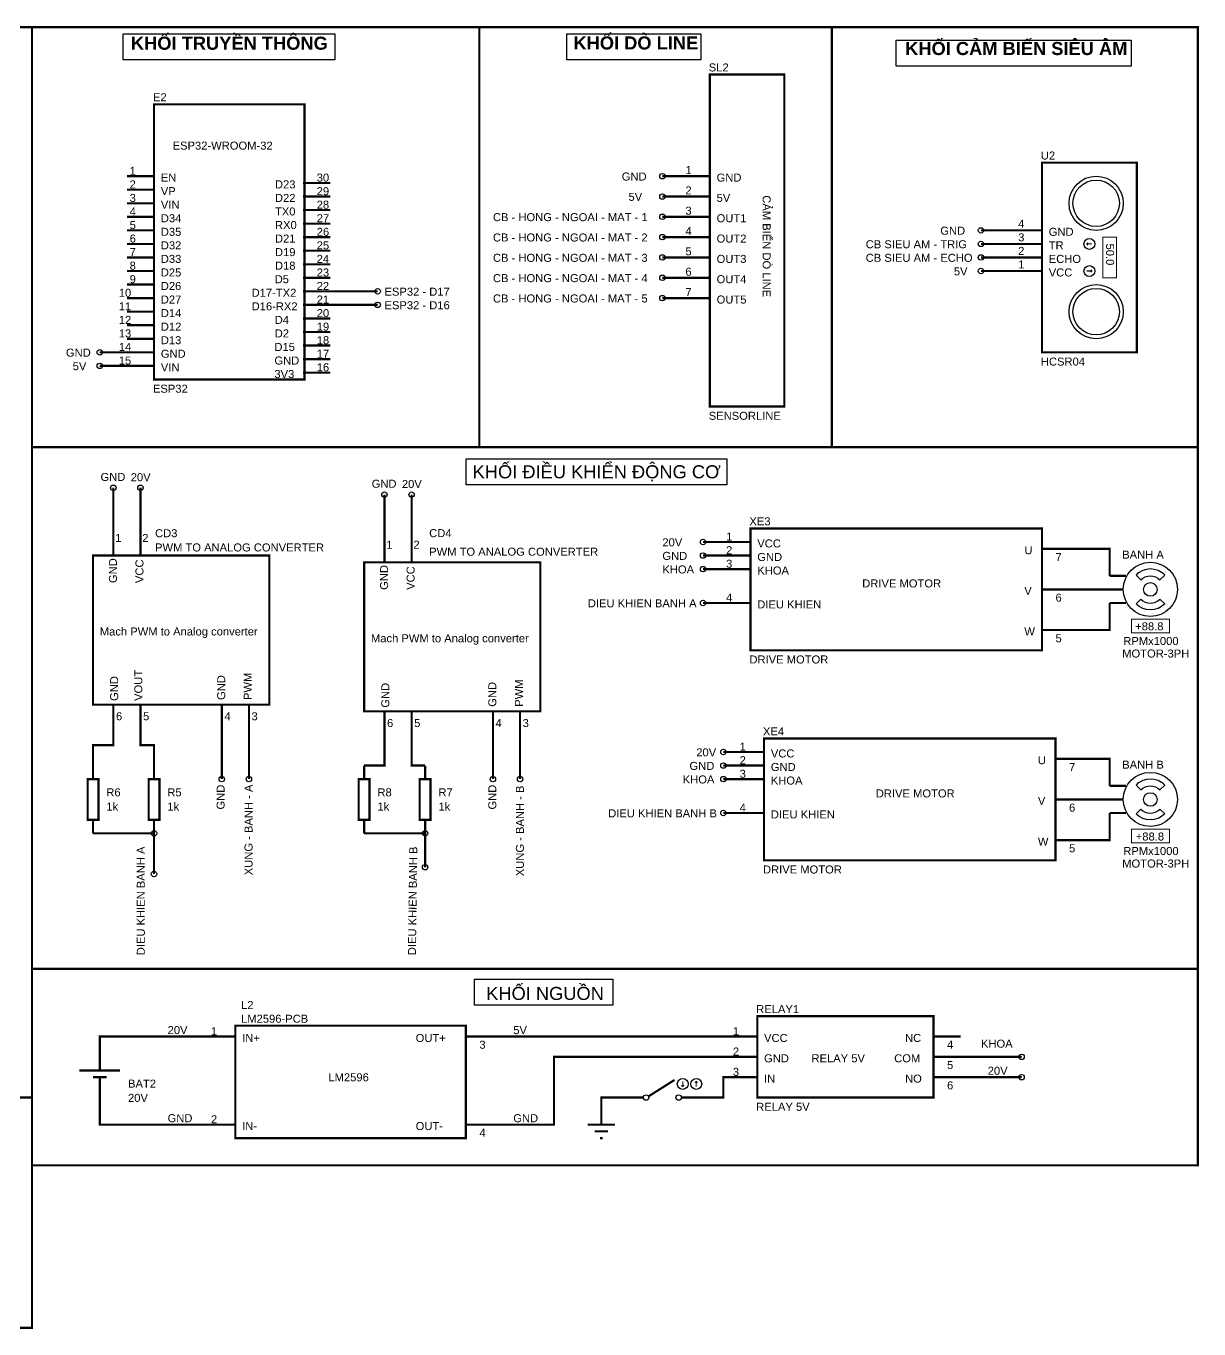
# Model space of a CAD drawing. Header units: millimetres. Extents: x 15 to 906, y 1 to 453.
# Drawn here: x 166.3 to 386.1, y 9.6 to 253.8 of the extents above; entities that cross this region are included whole.
import ezdxf

# ---------------------------------------------------------------- set-up
doc = ezdxf.new("R2010")
doc.units = ezdxf.units.MM
doc.header["$MEASUREMENT"] = 0
doc.styles.get("Standard").update_dxf_attribs({"font": 'arial.ttf'})

msp = doc.modelspace()

# ---------------------------------------------------------------- linework, layer by layer
for points, const_width in [([(15.02852, 52.9413), (167.42852, 52.9413), (167.42852, 253.6013), (15.02852, 253.6013), (15.02852, 52.9413)], 0.4064), ([(167.42852, 174.8613), (251.24855, 174.8613), (251.24855, 253.6013), (167.42852, 253.6013), (167.42852, 174.8613)], 0.4064), ([(251.24855, 174.8613), (317.28857, 174.8613), (317.28857, 253.6013), (251.24855, 253.6013), (251.24855, 174.8613)], 0.4064), ([(317.28857, 174.8613), (385.86855, 174.8613), (385.86855, 253.6013), (317.28857, 253.6013), (317.28857, 174.8613)], 0.4064), ([(294.42852, 182.4813), (308.39855, 182.4813), (308.39855, 244.7113), (294.42852, 244.7113), (294.42852, 182.4813)], 0.4064), ([(190.28857, 187.5613), (218.48252, 187.5613), (218.48252, 239.1233), (190.28857, 239.1233), (190.28857, 187.5613)], 0.4064), ([(356.65855, 192.6413), (374.43857, 192.6413), (374.43857, 228.2013), (356.65855, 228.2013), (356.65855, 192.6413)], 0.4064), ([(185.20855, 225.6613), (190.28857, 225.6613)], 0.4064), ([(289.34855, 225.6613), (285.53857, 225.6613)], 0.4064), ([(289.34855, 225.6613), (294.42852, 225.6613)], 0.4064), ([(185.20855, 223.1213), (190.28857, 223.1213)], 0.4064), ([(223.30855, 224.3913), (218.22852, 224.3913)], 0.4064), ([(185.20855, 220.5813), (190.28857, 220.5813)], 0.4064), ([(223.30855, 221.8513), (218.22852, 221.8513)], 0.4064), ([(289.34855, 221.8513), (285.53857, 221.8513)], 0.4064), ([(289.34855, 221.8513), (294.42852, 221.8513)], 0.4064), ([(185.20855, 218.0413), (190.28857, 218.0413)], 0.4064), ([(223.30855, 219.3113), (218.22852, 219.3113)], 0.4064), ([(289.34855, 218.0413), (285.53857, 218.0413)], 0.4064), ([(289.34855, 218.0413), (294.42852, 218.0413)], 0.4064), ([(185.20855, 215.5013), (190.28857, 215.5013)], 0.4064), ([(223.30855, 216.7713), (218.22852, 216.7713)], 0.4064), ([(351.57852, 215.5013), (345.22852, 215.5013)], 0.4064), ([(351.57852, 215.5013), (356.65855, 215.5013)], 0.4064), ([(185.20855, 212.9613), (190.28857, 212.9613)], 0.4064), ([(223.30855, 214.2313), (218.22852, 214.2313)], 0.4064), ([(289.34855, 214.2313), (285.53857, 214.2313)], 0.4064), ([(289.34855, 214.2313), (294.42852, 214.2313)], 0.4064), ([(351.57852, 212.9613), (345.22852, 212.9613)], 0.4064), ([(351.57852, 212.9613), (356.65855, 212.9613)], 0.4064), ([(365.04055, 212.9613), (365.29455, 213.2153)], 0.2032), ([(365.04055, 212.9613), (365.29455, 212.7073)], 0.2032), ([(365.04055, 212.9613), (366.05657, 212.9613)], 0.2032), ([(368.08857, 206.6113), (370.62852, 206.6113), (370.62852, 214.2313), (368.08857, 214.2313), (368.08857, 206.6113)], 0.2032), ([(185.20855, 210.4213), (190.28857, 210.4213)], 0.4064), ([(223.30855, 211.6913), (218.22852, 211.6913)], 0.4064), ([(289.34855, 210.4213), (285.53857, 210.4213)], 0.4064), ([(289.34855, 210.4213), (294.42852, 210.4213)], 0.4064), ([(351.57852, 210.4213), (345.22852, 210.4213)], 0.4064), ([(351.57852, 210.4213), (356.65855, 210.4213)], 0.4064), ([(185.20855, 207.8813), (190.28857, 207.8813)], 0.4064), ([(223.30855, 209.1513), (218.22852, 209.1513)], 0.4064), ([(351.57852, 207.8813), (345.22852, 207.8813)], 0.4064), ([(351.57852, 207.8813), (356.65855, 207.8813)], 0.4064), ([(366.05657, 207.8813), (365.04055, 207.8813)], 0.2032), ([(366.05657, 207.8813), (365.80257, 208.1353)], 0.2032), ([(366.05657, 207.8813), (365.80257, 207.6273)], 0.2032), ([(185.20855, 205.3413), (190.28857, 205.3413)], 0.4064), ([(223.30855, 206.6113), (218.22852, 206.6113)], 0.4064), ([(289.34855, 206.6113), (285.53857, 206.6113)], 0.4064), ([(289.34855, 206.6113), (294.42852, 206.6113)], 0.4064), ([(185.20855, 202.8013), (190.28857, 202.8013)], 0.4064), ([(223.30855, 204.0713), (218.22852, 204.0713)], 0.4064), ([(223.30855, 204.0713), (232.19855, 204.0713)], 0.4064), ([(289.34855, 202.8013), (285.53857, 202.8013)], 0.4064), ([(289.34855, 202.8013), (294.42852, 202.8013)], 0.4064), ([(185.20855, 200.2613), (190.28857, 200.2613)], 0.4064), ([(223.30855, 201.5313), (218.22852, 201.5313)], 0.4064), ([(223.30855, 201.5313), (232.19855, 201.5313)], 0.4064), ([(185.20855, 197.7213), (190.28857, 197.7213)], 0.4064), ([(223.30855, 198.9913), (218.22852, 198.9913)], 0.4064), ([(223.30855, 196.4513), (218.22852, 196.4513)], 0.4064), ([(185.20855, 195.1813), (190.28857, 195.1813)], 0.4064), ([(223.30855, 193.9113), (218.22852, 193.9113)], 0.4064), ([(185.20855, 192.6413), (180.12852, 192.6413)], 0.4064), ([(185.20855, 192.6413), (190.28857, 192.6413)], 0.4064), ([(223.30855, 191.3713), (218.22852, 191.3713)], 0.4064), ([(185.20855, 190.1013), (180.12852, 190.1013)], 0.4064), ([(185.20855, 190.1013), (190.28857, 190.1013)], 0.4064), ([(223.30855, 188.8313), (218.22852, 188.8313)], 0.4064), ([(167.42852, 77.0713), (385.86855, 77.0713), (385.86855, 174.8613), (167.42852, 174.8613), (167.42852, 77.0713)], 0.4064), ([(182.66855, 159.6213), (182.66855, 167.2413)], 0.4064), ([(187.74855, 159.6213), (187.74855, 167.2413)], 0.4064), ([(233.46855, 158.3513), (233.46855, 165.9713)], 0.4064), ([(238.54855, 158.3513), (238.54855, 165.9713)], 0.4064), ([(182.66855, 159.6213), (182.66855, 154.5413)], 0.4064), ([(187.74855, 159.6213), (187.74855, 154.5413)], 0.4064), ([(302.04855, 136.7613), (356.65855, 136.7613), (356.65855, 159.6213), (302.04855, 159.6213), (302.04855, 136.7613)], 0.4064), ([(233.46855, 158.3513), (233.46855, 153.2713)], 0.4064), ([(238.54855, 158.3513), (238.54855, 153.2713)], 0.4064), ([(296.96855, 157.0813), (293.15855, 157.0813)], 0.4064), ([(296.96855, 157.0813), (302.04855, 157.0813)], 0.4064), ([(178.85855, 126.6013), (211.87852, 126.6013), (211.87852, 154.5413), (178.85855, 154.5413), (178.85855, 126.6013)], 0.4064), ([(296.96855, 154.5413), (293.15855, 154.5413)], 0.4064), ([(296.96855, 154.5413), (302.04855, 154.5413)], 0.4064), ([(361.73857, 155.8113), (356.65855, 155.8113)], 0.4064), ([(369.35855, 150.7313), (369.35855, 155.8113), (361.73857, 155.8113)], 0.4064), ([(229.65855, 125.3313), (262.67852, 125.3313), (262.67852, 153.2713), (229.65855, 153.2713), (229.65855, 125.3313)], 0.4064), ([(296.96855, 152.0013), (293.15855, 152.0013)], 0.4064), ([(296.96855, 152.0013), (302.04855, 152.0013)], 0.4064), ([(369.35855, 150.7313), (371.89855, 150.7313)], 0.4064), ([(371.89855, 150.7313), (372.40657, 150.7313)], 0.4064), ([(361.73857, 148.1913), (356.65855, 148.1913)], 0.4064), ([(369.35855, 148.1913), (361.73857, 148.1913)], 0.4064), ([(369.35855, 148.1913), (371.89855, 148.1913)], 0.4064), ([(296.96855, 145.6513), (293.15855, 145.6513)], 0.4064), ([(296.96855, 145.6513), (302.04855, 145.6513)], 0.4064), ([(369.35855, 145.6513), (369.35855, 140.5713), (361.73857, 140.5713)], 0.4064), ([(369.35855, 145.6513), (371.89855, 145.6513)], 0.4064), ([(371.89855, 145.6513), (372.40657, 145.6513)], 0.4064), ([(373.42255, 140.0633), (380.53457, 140.0633), (380.53457, 142.6033), (373.42255, 142.6033), (373.42255, 140.0633)], 0.2032), ([(361.73857, 140.5713), (356.65855, 140.5713)], 0.4064), ([(182.66855, 121.5213), (182.66855, 126.6013)], 0.4064), ([(187.74855, 121.5213), (187.74855, 126.6013)], 0.4064), ([(202.98857, 121.5213), (202.98857, 126.6013)], 0.4064), ([(208.06855, 121.5213), (208.06855, 126.6013)], 0.4064), ([(233.46855, 120.2513), (233.46855, 125.3313)], 0.4064), ([(238.54855, 120.2513), (238.54855, 125.3313)], 0.4064), ([(253.78857, 120.2513), (253.78857, 125.3313)], 0.4064), ([(258.86855, 120.2513), (258.86855, 125.3313)], 0.4064), ([(182.66855, 121.5213), (182.66855, 118.9813), (178.85855, 118.9813), (178.85855, 115.1713)], 0.4064), ([(187.74855, 121.5213), (187.74855, 118.9813), (190.28857, 118.9813), (190.28857, 115.1713)], 0.4064), ([(202.98857, 121.5213), (202.98857, 112.6313)], 0.4064), ([(208.06855, 121.5213), (208.06855, 112.6313)], 0.4064), ([(233.46855, 120.2513), (233.46855, 115.1713), (229.65855, 115.1713)], 0.4064), ([(238.54855, 120.2513), (238.54855, 115.1713), (241.08857, 115.1713)], 0.4064), ([(253.78857, 120.2513), (253.78857, 112.6313)], 0.4064), ([(258.86855, 120.2513), (258.86855, 112.6313)], 0.4064), ([(304.58857, 97.3913), (359.19855, 97.3913), (359.19855, 120.2513), (304.58857, 120.2513), (304.58857, 97.3913)], 0.4064), ([(299.50855, 117.7113), (296.96855, 117.7113)], 0.4064), ([(299.50855, 117.7113), (304.58857, 117.7113)], 0.4064), ([(178.85855, 115.1713), (178.85855, 112.6313)], 0.4064), ([(190.28857, 115.1713), (190.28857, 112.6313)], 0.4064), ([(229.65855, 115.1713), (229.65855, 112.6313)], 0.4064), ([(241.08857, 115.1713), (241.08857, 112.6313)], 0.4064), ([(299.50855, 115.1713), (296.96855, 115.1713)], 0.4064), ([(299.50855, 115.1713), (304.58857, 115.1713)], 0.4064), ([(364.27852, 116.4413), (359.19855, 116.4413)], 0.4064), ([(369.35855, 111.3613), (369.35855, 116.4413), (364.27852, 116.4413)], 0.4064), ([(177.84252, 105.0113), (179.87457, 105.0113), (179.87457, 112.6313), (177.84252, 112.6313), (177.84252, 105.0113)], 0.4064), ([(189.27255, 105.0113), (191.30455, 105.0113), (191.30455, 112.6313), (189.27255, 112.6313), (189.27255, 105.0113)], 0.4064), ([(228.64252, 105.0113), (230.67457, 105.0113), (230.67457, 112.6313), (228.64252, 112.6313), (228.64252, 105.0113)], 0.4064), ([(240.07255, 105.0113), (242.10455, 105.0113), (242.10455, 112.6313), (240.07255, 112.6313), (240.07255, 105.0113)], 0.4064), ([(299.50855, 112.6313), (296.96855, 112.6313)], 0.4064), ([(299.50855, 112.6313), (304.58857, 112.6313)], 0.4064), ([(369.35855, 111.3613), (371.89855, 111.3613)], 0.4064), ([(371.89855, 111.3613), (372.40657, 111.3613)], 0.4064), ([(364.27852, 108.8213), (359.19855, 108.8213)], 0.4064), ([(369.35855, 108.8213), (364.27852, 108.8213)], 0.4064), ([(369.35855, 108.8213), (371.89855, 108.8213)], 0.4064), ([(178.85855, 102.4713), (178.85855, 105.0113)], 0.4064), ([(190.28857, 102.4713), (190.28857, 105.0113)], 0.4064), ([(229.65855, 102.4713), (229.65855, 105.0113)], 0.4064), ([(241.08857, 102.4713), (241.08857, 105.0113)], 0.4064), ([(299.50855, 106.2813), (296.96855, 106.2813)], 0.4064), ([(299.50855, 106.2813), (304.58857, 106.2813)], 0.4064), ([(369.35855, 106.2813), (369.35855, 101.2013), (364.27852, 101.2013)], 0.4064), ([(369.35855, 106.2813), (371.89855, 106.2813)], 0.4064), ([(371.89855, 106.2813), (372.40657, 106.2813)], 0.4064), ([(178.85855, 102.4713), (190.28857, 102.4713), (190.28857, 102.4713), (190.28857, 94.8513)], 0.4064), ([(229.65855, 102.4713), (241.08857, 102.4713), (241.08857, 102.4713), (241.08857, 96.1213)], 0.4064), ([(373.42255, 100.6933), (380.53457, 100.6933), (380.53457, 103.2333), (373.42255, 103.2333), (373.42255, 100.6933)], 0.2032), ([(364.27852, 101.2013), (359.19855, 101.2013)], 0.4064), ([(167.42852, 40.2413), (385.86855, 40.2413), (385.86855, 77.0713), (167.42852, 77.0713), (167.42852, 40.2413)], 0.4064), ([(205.52852, 45.3213), (248.70855, 45.3213), (248.70855, 66.4033), (205.52852, 66.4033), (205.52852, 45.3213)], 0.4064), ([(303.31855, 52.9413), (336.33857, 52.9413), (336.33857, 68.1813), (303.31855, 68.1813), (303.31855, 52.9413)], 0.4064), ([(200.44855, 64.3713), (180.12852, 64.3713), (180.12852, 60.5613)], 0.4064), ([(200.44855, 64.3713), (205.52852, 64.3713)], 0.4064), ([(253.78857, 64.3713), (248.70855, 64.3713)], 0.4064), ([(253.78857, 64.3713), (298.23857, 64.3713)], 0.4064), ([(298.23857, 64.3713), (303.31855, 64.3713)], 0.4064), ([(341.41855, 64.3713), (336.33857, 64.3713)], 0.4064), ([(180.12852, 60.5613), (180.12852, 58.0213)], 0.4064), ([(253.78857, 47.8613), (265.21855, 47.8613), (265.21855, 60.5613), (298.23857, 60.5613)], 0.4064), ([(298.23857, 60.5613), (303.31855, 60.5613)], 0.4064), ([(341.41855, 60.5613), (336.33857, 60.5613)], 0.4064), ([(341.41855, 60.5613), (352.84855, 60.5613)], 0.4064), ([(183.93857, 58.0213), (176.31855, 58.0213)], 0.4064), ([(181.39855, 56.7513), (178.85855, 56.7513)], 0.4064), ([(180.12852, 56.7513), (180.12852, 55.4813)], 0.4064), ([(282.99855, 53.1953), (287.82457, 56.2433)], 0.4064), ([(298.23857, 56.7513), (296.96855, 56.7513), (296.96855, 52.9413), (291.88857, 52.9413)], 0.4064), ([(298.23857, 56.7513), (303.31855, 56.7513)], 0.4064), ([(341.41855, 56.7513), (336.33857, 56.7513)], 0.4064), ([(341.41855, 56.7513), (352.84855, 56.7513)], 0.4064), ([(180.12852, 52.9413), (180.12852, 55.4813)], 0.4064), ([(289.34855, 54.9733), (289.09455, 55.2273)], 0.2032), ([(289.34855, 54.9733), (289.34855, 55.9893)], 0.2032), ([(289.34855, 54.9733), (289.60257, 55.2273)], 0.2032), ([(291.88857, 55.9893), (291.63457, 55.7353)], 0.2032), ([(291.88857, 55.9893), (292.14252, 55.7353)], 0.2032), ([(291.88857, 55.9893), (291.88857, 54.9733)], 0.2032), ([(15.02852, 9.7613), (167.42852, 9.7613), (167.42852, 52.9413), (15.02852, 52.9413), (15.02852, 9.7613)], 0.4064), ([(200.44855, 47.8613), (180.12852, 47.8613), (180.12852, 52.9413)], 0.4064), ([(279.18857, 52.9413), (274.10855, 52.9413), (274.10855, 50.4013)], 0.4064), ([(279.18857, 52.9413), (281.72852, 52.9413)], 0.4064), ([(281.72852, 52.9413), (281.98252, 52.9413)], 0.4064), ([(289.09455, 52.9413), (289.34855, 52.9413)], 0.4064), ([(291.88857, 52.9413), (289.34855, 52.9413)], 0.4064), ([(274.10855, 50.4013), (274.10855, 47.8613)], 0.4064), ([(200.44855, 47.8613), (205.52852, 47.8613)], 0.4064), ([(253.78857, 47.8613), (248.70855, 47.8613)], 0.4064), ([(271.56855, 47.8613), (276.64855, 47.8613)], 0.4064), ([(272.83857, 46.5913), (275.37852, 46.5913)], 0.4064), ([(273.85455, 45.3213), (274.36255, 45.3213)], 0.4064)]:
    msp.add_lwpolyline(points, dxfattribs=dict(const_width=const_width))
for points in [[(184.47898, 252.37251), (224.17344, 252.37251), (224.17344, 247.50384), (184.47898, 247.50384)], [(267.61731, 252.37251), (292.76071, 252.34821), (292.76071, 247.47954), (267.61731, 247.50384)], [(329.36035, 251.18247), (373.40374, 251.18247), (373.40374, 246.3138), (329.36035, 246.3138)], [(248.75395, 172.67398), (297.63257, 172.67398), (297.63257, 167.8053), (248.75395, 167.8053)], [(250.36335, 75.13479), (276.25613, 75.13479), (276.25613, 70.26611), (250.36335, 70.26611)]]:
    msp.add_lwpolyline(points, close=True)
for points in [[(379.67265, 150.88537), (379.379, 151.15177), (379.06813, 151.38263), (378.4045, 151.7378), (377.70141, 151.9509), (376.97852, 152.02195), (376.25571, 151.9509), (375.55259, 151.7378), (374.88891, 151.38263), (374.57804, 151.15177), (374.28445, 150.88537), (375.18251, 149.98736), (375.58543, 150.31885), (376.0279, 150.55563), (376.49663, 150.69769), (376.97852, 150.74506), (377.46049, 150.69769), (377.92919, 150.55563), (378.37161, 150.31885), (378.77458, 149.98736), (379.67265, 150.88537)], [(379.67265, 145.49722), (379.379, 145.23083), (379.06813, 144.99999), (378.4045, 144.6448), (377.70141, 144.43169), (376.97852, 144.36065), (376.25571, 144.43169), (375.55259, 144.6448), (374.88891, 144.99999), (374.57804, 145.23083), (374.28445, 145.49722), (375.18251, 146.39524), (375.58543, 146.06374), (376.0279, 145.82696), (376.49663, 145.6849), (376.97852, 145.63753), (377.46049, 145.6849), (377.92919, 145.82696), (378.37161, 146.06374), (378.77458, 146.39524), (379.67265, 145.49722)], [(379.67265, 111.51537), (379.379, 111.78177), (379.06813, 112.01263), (378.4045, 112.3678), (377.70141, 112.5809), (376.97852, 112.65195), (376.25571, 112.5809), (375.55259, 112.3678), (374.88891, 112.01263), (374.57804, 111.78177), (374.28445, 111.51537), (375.18251, 110.61736), (375.58543, 110.94885), (376.0279, 111.18563), (376.49663, 111.32769), (376.97852, 111.37506), (377.46049, 111.32769), (377.92919, 111.18563), (378.37161, 110.94885), (378.77458, 110.61736), (379.67265, 111.51537)], [(379.67265, 106.12722), (379.379, 105.86083), (379.06813, 105.62996), (378.4045, 105.2748), (377.70141, 105.06169), (376.97852, 104.99065), (376.25571, 105.06169), (375.55259, 105.2748), (374.88891, 105.62996), (374.57804, 105.86083), (374.28445, 106.12722), (375.18251, 107.02524), (375.58543, 106.69374), (376.0279, 106.45696), (376.49663, 106.3149), (376.97852, 106.26753), (377.46049, 106.3149), (377.92919, 106.45696), (378.37161, 106.69374), (378.77458, 107.02524), (379.67265, 106.12722)]]:
    msp.add_lwpolyline(points)
for centre, radius in [((285.53857, 225.6613), 0.508), ((366.81855, 220.5813), 5.08), ((366.81855, 220.5813), 4.34777), ((285.53857, 221.8513), 0.508), ((285.53857, 218.0413), 0.508), ((345.22852, 215.5013), 0.508), ((285.53857, 214.2313), 0.508), ((345.22852, 212.9613), 0.508), ((365.54855, 212.9613), 1.016), ((285.53857, 210.4213), 0.508), ((345.22852, 210.4213), 0.508), ((345.22852, 207.8813), 0.508), ((365.54855, 207.8813), 1.016), ((285.53857, 206.6113), 0.508), ((366.81855, 200.2613), 5.08), ((232.19855, 204.0713), 0.508), ((285.53857, 202.8013), 0.508), ((366.81855, 200.2613), 4.34777), ((232.19855, 201.5313), 0.508), ((180.12852, 192.6413), 0.508), ((180.12852, 190.1013), 0.508), ((182.66855, 167.2413), 0.508), ((187.74855, 167.2413), 0.508), ((233.46855, 165.9713), 0.508), ((233.46855, 165.9713), 0.508), ((238.54855, 165.9713), 0.508), ((238.54855, 165.9713), 0.508), ((293.15855, 157.0813), 0.508), ((293.15855, 154.5413), 0.508), ((293.15855, 152.0013), 0.508), ((376.97852, 148.1913), 5.08), ((376.97852, 148.1913), 1.27), ((293.15855, 145.6513), 0.508), ((296.96855, 117.7113), 0.508), ((296.96855, 115.1713), 0.508), ((202.98857, 112.6313), 0.508), ((208.06855, 112.6313), 0.508), ((253.78857, 112.6313), 0.508), ((258.86855, 112.6313), 0.508), ((296.96855, 112.6313), 0.508), ((376.97852, 108.8213), 5.08), ((376.97852, 108.8213), 1.27), ((296.96855, 106.2813), 0.508), ((190.28857, 102.4713), 0.508), ((241.08857, 102.4713), 0.508), ((190.28857, 94.8513), 0.508), ((241.08857, 96.1213), 0.508), ((352.84855, 60.5613), 0.508), ((289.34855, 55.4813), 1.016), ((291.88857, 55.4813), 1.016), ((352.84855, 56.7513), 0.508), ((282.49055, 52.9413), 0.508), ((288.58655, 52.9413), 0.508)]:
    msp.add_circle(centre, radius)

# ---------------------------------------------------------------- texts
for s, height, p in [('SL2', 1.5, (294.22535, 245.2955)), ('E2', 1.5, (190.08532, 239.7075)), ('ESP32-WROOM-32', 1.5, (193.77117, 230.64206)), ('U2', 1.5, (356.45537, 228.7855)), ('1', 1.5, (185.71655, 225.9153)), ('1', 1.5, (289.85657, 226.06143)), ('2', 1.5, (185.71655, 223.3753)), ('EN', 1.5, (191.55855, 224.6453)), ('D23', 1.5, (212.94763, 223.3753)), ('30', 1.5, (220.76855, 224.6453)), ('GND', 1.5, (277.91855, 224.8485)), ('GND', 1.5, (295.69855, 224.6453)), ('3', 1.5, (185.71655, 220.8353)), ('VP', 1.5, (191.55855, 222.1053)), ('D22', 1.5, (212.94763, 220.8353)), ('29', 1.5, (220.76855, 222.1053)), ('5V', 1.5, (279.18857, 221.0385)), ('2', 1.5, (289.85657, 222.25143)), ('5V', 1.5, (295.69855, 220.8353)), ('VIN', 1.5, (191.55855, 219.5653)), ('28', 1.5, (220.76855, 219.5653)), ('3', 1.5, (289.85657, 218.44143)), ('4', 1.5, (185.71655, 218.2953)), ('D34', 1.5, (191.55855, 217.0253)), ('TX0', 1.5, (212.94763, 218.2953)), ('27', 1.5, (220.76855, 217.0253)), ('CB - HONG - NGOAI - MAT - 1', 1.5, (253.78857, 217.2285)), ('OUT1', 1.5, (295.69855, 217.0253)), ('4', 1.5, (352.20248, 215.9867)), ('5', 1.5, (185.71655, 215.7553)), ('D35', 1.5, (191.55855, 214.4853)), ('RX0', 1.5, (212.94763, 215.7553)), ('26', 1.5, (220.76855, 214.4853)), ('CB - HONG - NGOAI - MAT - 2', 1.5, (253.78857, 213.4185)), ('4', 1.5, (289.85657, 214.63143)), ('GND', 1.5, (337.60855, 214.6885)), ('3', 1.5, (352.20248, 213.4467)), ('GND', 1.5, (357.92852, 214.4853)), ('6', 1.5, (185.71655, 213.2153)), ('D32', 1.5, (191.55855, 211.9453)), ('D21', 1.5, (212.94763, 213.2153)), ('25', 1.5, (220.76855, 211.9453)), ('OUT2', 1.5, (295.69855, 213.2153)), ('CB SIEU AM - TRIG', 1.5, (323.63857, 212.1485)), ('TR', 1.5, (357.92852, 211.9453)), ('7', 1.5, (185.71655, 210.6753)), ('D33', 1.5, (191.55855, 209.4053)), ('D19', 1.5, (212.94763, 210.6753)), ('24', 1.5, (220.76855, 209.4053)), ('CB - HONG - NGOAI - MAT - 3', 1.5, (253.78857, 209.6085)), ('5', 1.5, (289.85657, 210.82143)), ('OUT3', 1.5, (295.69855, 209.4053)), ('CB SIEU AM - ECHO', 1.5, (323.63857, 209.6085)), ('2', 1.5, (352.20248, 210.9067)), ('ECHO', 1.5, (357.92852, 209.4053)), ('8', 1.5, (185.71655, 208.1353)), ('D25', 1.5, (191.55855, 206.8653)), ('D18', 1.5, (212.94763, 208.1353)), ('23', 1.5, (220.76855, 206.8653)), ('6', 1.5, (289.85657, 207.01143)), ('5V', 1.5, (340.14855, 207.0685)), ('1', 1.5, (352.20248, 208.3667)), ('VCC', 1.5, (357.92852, 206.8653)), ('9', 1.5, (185.71655, 205.5953)), ('D26', 1.5, (191.55855, 204.3253)), ('D5', 1.5, (212.89455, 205.5953)), ('22', 1.5, (220.76855, 204.3253)), ('CB - HONG - NGOAI - MAT - 4', 1.5, (253.78857, 205.7985)), ('OUT4', 1.5, (295.69855, 205.5953)), ('10', 1.5, (183.68457, 203.0553)), ('D27', 1.5, (191.55855, 201.7853)), ('D17-TX2', 1.5, (208.57107, 203.0553)), ('21', 1.5, (220.76855, 201.7853)), ('ESP32 - D17', 1.5, (233.46855, 203.2585)), ('CB - HONG - NGOAI - MAT - 5', 1.5, (253.78857, 201.9885)), ('7', 1.5, (289.85657, 203.20143)), ('OUT5', 1.5, (295.69855, 201.7853)), ('11', 1.5, (183.68457, 200.5153)), ('D14', 1.5, (191.55855, 199.2453)), ('D16-RX2', 1.5, (208.57107, 200.5153)), ('20', 1.5, (220.76855, 199.2453)), ('ESP32 - D16', 1.5, (233.46855, 200.7185)), ('12', 1.5, (183.68457, 197.9753)), ('D12', 1.5, (191.55855, 196.7053)), ('D4', 1.5, (212.89455, 197.9753)), ('19', 1.5, (220.76855, 196.7053)), ('13', 1.5, (183.68457, 195.4353)), ('D13', 1.5, (191.55855, 194.1653)), ('D2', 1.5, (212.89455, 195.4353)), ('18', 1.5, (220.76855, 194.1653)), ('GND', 1.5, (173.77852, 191.8285)), ('14', 1.5, (183.68457, 192.8953)), ('GND', 1.5, (191.55855, 191.6253)), ('D15', 1.5, (212.83923, 192.8953)), ('17', 1.5, (220.76855, 191.6253)), ('5V', 1.5, (175.04855, 189.2885)), ('15', 1.5, (183.68457, 190.3553)), ('VIN', 1.5, (191.55855, 189.0853)), ('GND', 1.5, (212.83923, 190.3553)), ('16', 1.5, (220.76855, 189.0853)), ('HCSR04', 1.5, (356.45537, 190.1521)), ('3V3', 1.5, (212.83923, 187.8153)), ('ESP32', 1.5, (190.08532, 185.0721)), ('SENSORLINE', 1.5, (294.22535, 179.9921)), ('KHỐI ĐIỀU KHIỂN ĐỘNG CƠ', 2.4505, (249.97852, 169.0193)), ('GND', 1.5, (180.26504, 168.52816)), ('20V', 1.5, (185.92608, 168.47696)), ('GND', 1.5, (231.06504, 167.25816)), ('20V', 1.5, (236.72608, 167.20696)), ('XE3', 1.5, (301.84532, 160.2055)), ('CD3', 1.5, (190.47739, 157.97819)), ('CD4', 1.5, (241.84201, 157.99054)), ('1', 1.5, (297.47655, 157.3353)), ('1', 1.5, (183.00824, 157.09127)), ('2', 1.5, (188.08827, 157.09127)), ('PWM TO ANALOG CONVERTER', 1.5, (190.47739, 155.31119)), ('1', 1.5, (233.80824, 155.82127)), ('2', 1.5, (238.88827, 155.82127)), ('20V', 1.5, (285.53857, 156.2685)), ('VCC', 1.5, (303.31855, 156.0653)), ('PWM TO ANALOG CONVERTER', 1.5, (241.84201, 154.51106)), ('GND', 1.5, (285.53857, 153.7285)), ('2', 1.5, (297.47655, 154.7953)), ('GND', 1.5, (303.31855, 153.5253)), ('U', 1.5, (353.35657, 154.7953)), ('7', 1.5, (359.19855, 153.5253)), ('BANH A', 1.5, (371.69532, 153.96045)), ('KHOA', 1.5, (285.53857, 151.1885)), ('3', 1.5, (297.47655, 152.2553)), ('KHOA', 1.5, (303.31855, 150.9853)), ('DRIVE MOTOR', 1.5, (322.98154, 148.56865)), ('4', 1.5, (297.47655, 145.9053)), ('V', 1.5, (353.35657, 147.1753)), ('6', 1.5, (359.19855, 145.9053)), ('DIEU KHIEN BANH A', 1.5, (271.56855, 144.8385)), ('DIEU KHIEN', 1.5, (303.31855, 144.6353)), ('+88.8', 1.5, (374.12803, 140.52695)), ('Mach PWM to Analog converter', 1.5, (180.12852, 139.5553)), ('Mach PWM to Analog converter', 1.5, (230.92852, 138.2853)), ('W', 1.5, (353.35657, 139.5553)), ('5', 1.5, (359.19855, 138.2853)), ('RPMx1000', 1.5, (371.89855, 137.7773)), ('MOTOR-3PH', 1.5, (371.69532, 135.4278)), ('DRIVE MOTOR', 1.5, (301.84532, 134.30919)), ('6', 1.5, (183.15507, 123.66242)), ('5', 1.5, (188.2351, 123.66242)), ('4', 1.5, (203.47513, 123.66242)), ('3', 1.5, (208.55507, 123.66242)), ('6', 1.5, (233.95507, 122.39242)), ('5', 1.5, (239.0351, 122.39242)), ('4', 1.5, (254.27513, 122.39242)), ('3', 1.5, (259.35507, 122.39242)), ('XE4', 1.5, (304.38532, 120.8355)), ('20V', 1.5, (291.88857, 116.8985)), ('1', 1.5, (300.01655, 117.9653)), ('VCC', 1.5, (305.85855, 116.6953)), ('GND', 1.5, (290.61855, 114.3585)), ('2', 1.5, (300.01655, 115.4253)), ('GND', 1.5, (305.85855, 114.1553)), ('U', 1.5, (355.89652, 115.4253)), ('7', 1.5, (361.73857, 114.1553)), ('BANH B', 1.5, (371.69532, 114.59045)), ('KHOA', 1.5, (289.34855, 111.8185)), ('3', 1.5, (300.01655, 112.8853)), ('KHOA', 1.5, (305.85855, 111.6153)), ('R6', 1.5, (181.34775, 109.4055)), ('R5', 1.5, (192.77775, 109.4055)), ('R8', 1.5, (232.14775, 109.4055)), ('R7', 1.5, (243.57775, 109.4055)), ('DRIVE MOTOR', 1.5, (325.52156, 109.19865)), ('1k', 1.5, (181.34775, 106.7385)), ('1k', 1.5, (192.77775, 106.7385)), ('1k', 1.5, (232.14775, 106.7385)), ('1k', 1.5, (243.57775, 106.7385)), ('4', 1.5, (300.01655, 106.5353)), ('V', 1.5, (355.89652, 107.8053)), ('6', 1.5, (361.73857, 106.5353)), ('DIEU KHIEN BANH B', 1.5, (275.37852, 105.4685)), ('DIEU KHIEN', 1.5, (305.85855, 105.2653)), ('+88.8', 1.5, (374.23763, 101.12203)), ('W', 1.5, (355.89652, 100.1853)), ('5', 1.5, (361.73857, 98.9153)), ('RPMx1000', 1.5, (371.89855, 98.4073)), ('DRIVE MOTOR', 1.5, (304.38535, 94.93919)), ('MOTOR-3PH', 1.5, (371.69532, 96.0578)), ('KHỐI NGUỒN', 2.4505, (252.51855, 71.2293)), ('L2', 1.5, (206.59532, 69.5275)), ('LM2596-PCB', 1.5, (206.59532, 66.9621)), ('RELAY1', 1.5, (303.11535, 68.7655)), ('20V', 1.5, (192.82852, 64.8285)), ('1', 1.5, (200.95657, 64.6253)), ('5V', 1.5, (257.59855, 64.8285)), ('1', 1.5, (298.74652, 64.6253)), ('IN+', 1.5, (206.79855, 63.3553)), ('OUT+', 1.5, (239.31052, 63.3553)), ('3', 1.5, (251.24855, 62.0853)), ('VCC', 1.5, (304.58857, 63.3553)), ('NC', 1.5, (331.00455, 63.3553)), ('4', 1.5, (338.87852, 62.0853)), ('KHOA', 1.5, (345.22852, 62.2885)), ('2', 1.5, (298.74652, 60.8153)), ('GND', 1.5, (304.58857, 59.5453)), ('COM', 1.5, (328.97255, 59.5453)), ('RELAY 5V', 1.5, (313.47852, 59.5453)), ('5', 1.5, (338.87852, 58.2753)), ('20V', 1.5, (346.49855, 57.2085)), ('BAT2', 1.5, (185.41172, 54.7955)), ('LM2596', 1.5, (222.96066, 55.98312)), ('3', 1.5, (298.74652, 57.0053)), ('IN', 1.5, (304.58857, 55.7353)), ('NO', 1.5, (331.00455, 55.7353)), ('6', 1.5, (338.87852, 54.4653)), ('20V', 1.5, (185.41172, 52.1285)), ('RELAY 5V', 1.5, (303.11535, 50.4521)), ('GND', 1.5, (192.82852, 48.3185)), ('2', 1.5, (200.95657, 48.1153)), ('GND', 1.5, (257.59855, 48.3185)), ('IN-', 1.5, (206.79855, 46.8453)), ('OUT-', 1.5, (239.31052, 46.8453)), ('4', 1.5, (251.24855, 45.5753))]:
    msp.add_text(s, height=height).set_placement(p)
for s, rotation, p in [('CẢM BIẾN DÒ LINE', 270, (304.32304, 222.07703)), ('50.0', 270, (368.67709, 213.03186)), ('GND', 90, (183.33816, 149.38038)), ('VCC', 90, (188.30796, 149.38038)), ('GND', 90, (234.13816, 148.11038)), ('VCC', 90, (239.10796, 148.11038)), ('VOUT', 90, (188.0919, 127.28955)), ('GND', 90, (203.61725, 127.46435)), ('PWM', 90, (208.60268, 127.46435)), ('GND', 90, (183.56508, 127.28955)), ('GND', 90, (234.36508, 126.01955)), ('GND', 90, (254.41725, 126.19435)), ('PWM', 90, (259.40268, 126.19435)), ('GND', 90, (203.51253, 106.93227)), ('XUNG - BANH - A', 90, (208.74531, 94.61164)), ('GND', 90, (254.42089, 106.93227)), ('XUNG - BANH - B', 90, (259.5905, 94.42977)), ('DIEU KHIEN BANH A', 90, (188.56135, 79.6113)), ('DIEU KHIEN BANH B', 89.2633601, (239.36135, 79.6113))]:
    msp.add_text(s, height=1.5, rotation=rotation).set_placement(p)
at = {"char_height": 2.4505, "attachment_point": 1}
for s, insert in [('{\\fArial|b1|i0|c0|p34;KHỐI TRUYỀN THÔNG}', (185.95965, 251.8164)), ('{\\fArial|b1|i0|c0|p34;KHỐI DÒ LINE}', (268.86363, 251.8639)), ('{\\fArial|b1|i0|c0|p34;KHỐI CẢM BIẾN SIÊU ÂM}', (331.02093, 250.81954))]:
    msp.add_mtext_dynamic_manual_height_columns(s, width=45.6214057, gutter_width=1, heights=[8.9344], dxfattribs=dict(at, insert=insert))

doc.saveas('drawing.dxf')
